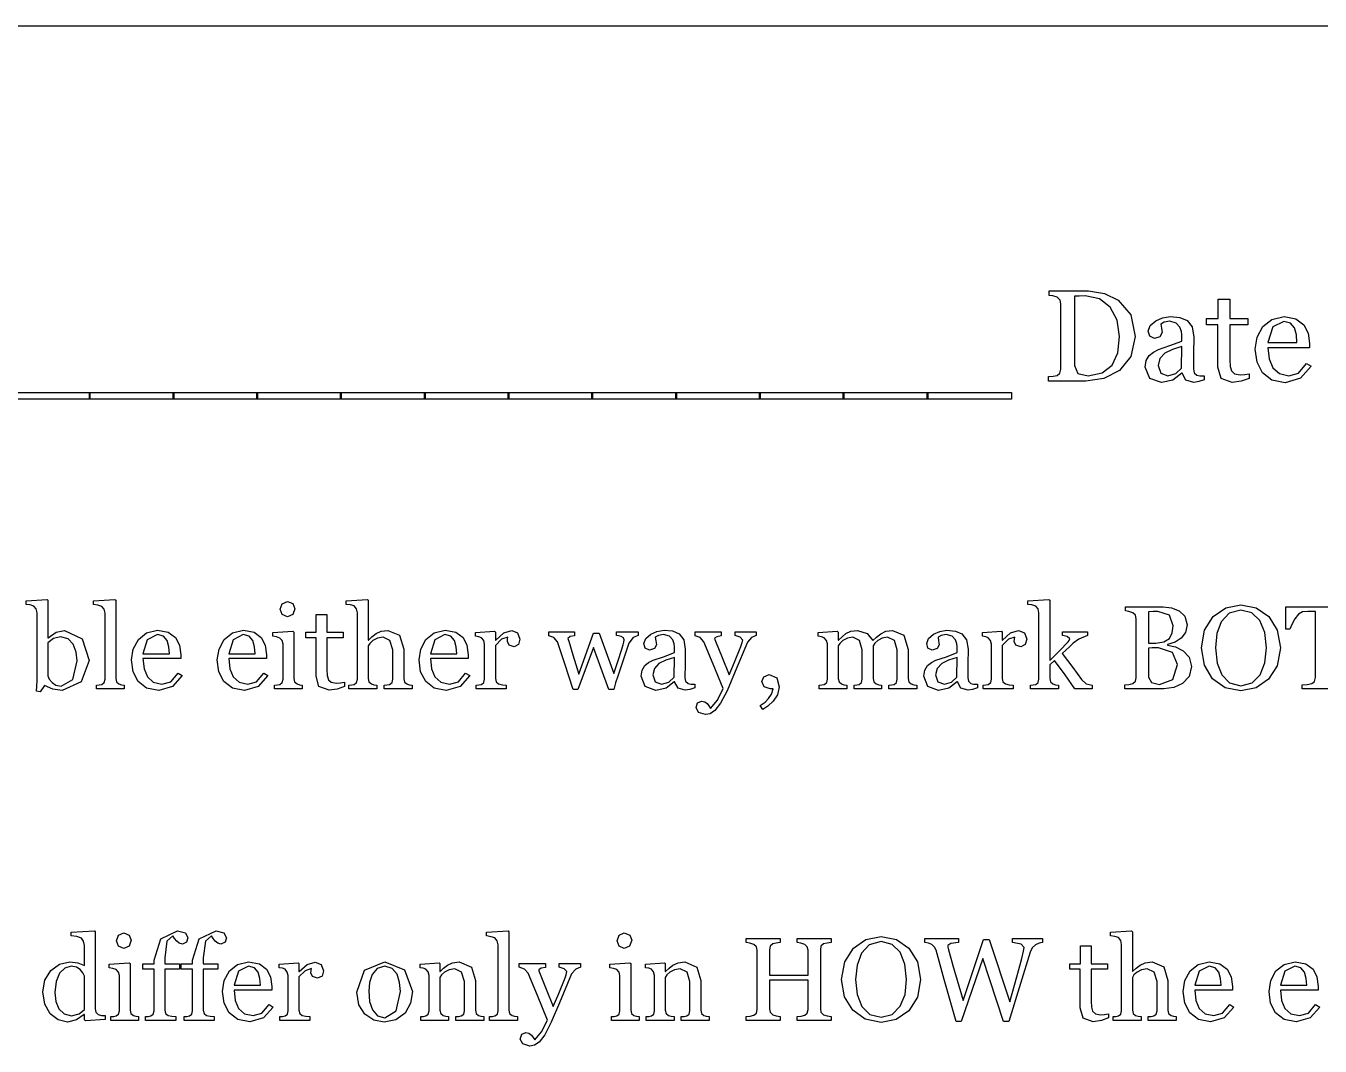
# Model space of a CAD drawing. Extents: x 0 to 118, y 2 to 170.
# Drawn here: x 43.5 to 57.16, y 26.73 to 37.5 of the extents above; entities that cross this region are included whole.
import ezdxf

# ---------------------------------------------------------------- set-up
doc = ezdxf.new("R2010")
doc.units = 0

msp = doc.modelspace()

# ---------------------------------------------------------------- linework, layer by layer
at = {"layer": 'Layer 1', "color": 7}
for points in [[(7, 37.5), (110, 37.5)], [(55.212677, 34.220645), (55.167022, 34.00983), (55.048187, 33.863468), (54.882355, 33.7782), (54.692352, 33.75), (54.297577, 33.75), (54.297577, 33.797667), (54.34793, 33.801018), (54.389557, 33.809742), (54.418427, 33.835255), (54.427827, 33.876882), (54.427827, 34.564382), (54.419777, 34.605337), (54.389565, 34.634208), (54.344582, 34.648982), (54.302955, 34.655032), (54.302955, 34.7027), (54.719215, 34.7027), (54.888405, 34.675845), (55.033425, 34.604677), (55.165015, 34.448245), (55.212685, 34.220645), (55.212677, 34.220645)], [(55.048187, 34.221395), (55.022675, 34.394615), (54.94815, 34.530235), (54.834015, 34.616843), (54.684295, 34.648398), (54.621857, 34.647148), (54.570832, 34.645898), (54.570832, 33.913415), (54.606415, 33.82882), (54.71585, 33.80532), (54.864897, 33.835532), (54.968292, 33.919457), (55.028717, 34.049705), (55.048192, 34.22158), (55.048187, 34.221395)], [(56.41446, 33.778953), (56.331877, 33.74874), (56.236542, 33.73599), (56.11905, 33.777618), (56.08548, 33.896453), (56.08548, 34.344938), (55.965972, 34.344938), (55.965972, 34.409393), (56.088165, 34.409393), (56.088165, 34.615508), (56.210357, 34.615508), (56.210357, 34.409393), (56.40036, 34.409393), (56.40036, 34.344938), (56.2117, 34.344938), (56.2117, 33.975005), (56.214375, 33.90518), (56.22915, 33.85684), (56.261375, 33.8273), (56.319115, 33.817225), (56.368125, 33.819925), (56.414452, 33.827975), (56.41446, 33.778953)], [(55.93979, 33.762168), (55.884062, 33.744043), (55.830352, 33.736668), (55.74643, 33.760843), (55.706817, 33.83268), (55.702792, 33.83268), (55.608797, 33.758828), (55.48862, 33.733315), (55.365755, 33.77897), (55.318087, 33.898478), (55.328837, 33.966958), (55.361062, 34.02134), (55.405375, 34.056923), (55.457072, 34.082438), (55.579265, 34.124735), (55.704142, 34.173073), (55.704142, 34.23954), (55.700117, 34.27311), (55.684667, 34.320108), (55.646397, 34.363075), (55.577245, 34.381875), (55.519505, 34.371125), (55.48258, 34.34965), (55.48863, 34.31004), (55.495355, 34.2617), (55.47388, 34.21873), (55.415467, 34.199255), (55.365785, 34.222755), (55.350335, 34.276465), (55.37181, 34.335548), (55.428877, 34.3859), (55.50206, 34.417455), (55.585982, 34.43088), (55.684005, 34.42283), (55.760542, 34.389933), (55.81224, 34.322123), (55.830365, 34.212685), (55.828365, 34.042153), (55.826365, 33.88035), (55.83509, 33.838723), (55.863287, 33.81254), (55.894842, 33.805815), (55.939827, 33.805065), (55.93979, 33.762168)], [(57.06839, 33.905845), (56.95694, 33.779623), (56.796477, 33.732628), (56.656157, 33.760825), (56.557465, 33.837363), (56.499055, 33.950155), (56.480255, 34.086448), (56.500405, 34.212668), (56.56083, 34.32479), (56.655495, 34.401328), (56.783057, 34.430868), (56.907265, 34.408042), (56.991187, 34.345602), (57.036842, 34.25698), (57.052292, 34.1462), (57.052292, 34.10189), (56.613875, 34.10189), (56.62595, 33.983725), (56.665562, 33.890402), (56.734045, 33.828635), (56.834752, 33.806485), (56.937475, 33.83401), (57.021397, 33.93472), (57.06839, 33.905845)], [(56.920012, 34.158285), (56.913312, 34.238853), (56.893162, 34.31069), (56.850865, 34.361045), (56.781712, 34.38052), (56.66422, 34.321438), (56.613865, 34.15829), (56.920012, 34.158285)], [(55.705475, 34.11666), (55.605437, 34.083763), (55.525542, 34.043478), (55.472502, 33.989095), (55.453027, 33.915243), (55.481897, 33.833335), (55.556422, 33.80715), (55.640345, 33.829975), (55.701442, 33.885028), (55.705475, 34.11666)], [(44.17978, 33.560673), (43.28885, 33.560673), (43.28885, 33.628483), (44.17978, 33.628483), (44.17978, 33.560673)], [(45.063995, 33.560673), (44.173065, 33.560673), (44.173065, 33.628483), (45.063995, 33.628483), (45.063995, 33.560673)], [(45.948212, 33.560673), (45.057282, 33.560673), (45.057282, 33.628483), (45.948212, 33.628483), (45.948212, 33.560673)], [(46.832427, 33.560673), (45.941497, 33.560673), (45.941497, 33.628483), (46.832427, 33.628483), (46.832427, 33.560673)], [(47.716645, 33.560673), (46.825715, 33.560673), (46.825715, 33.628483), (47.716645, 33.628483), (47.716645, 33.560673)], [(48.60086, 33.560673), (47.70993, 33.560673), (47.70993, 33.628483), (48.60086, 33.628483), (48.60086, 33.560673)], [(49.485077, 33.560673), (48.594147, 33.560673), (48.594147, 33.628483), (49.485077, 33.628483), (49.485077, 33.560673)], [(50.369292, 33.560673), (49.478362, 33.560673), (49.478362, 33.628483), (50.369292, 33.628483), (50.369292, 33.560673)], [(51.25351, 33.560673), (50.36258, 33.560673), (50.36258, 33.628483), (51.25351, 33.628483), (51.25351, 33.560673)], [(52.137725, 33.560673), (51.246795, 33.560673), (51.246795, 33.628483), (52.137725, 33.628483), (52.137725, 33.560673)], [(53.021942, 33.560673), (52.131012, 33.560673), (52.131012, 33.628483), (53.021942, 33.628483), (53.021942, 33.560673)], [(53.906157, 33.560673), (53.015227, 33.560673), (53.015227, 33.628483), (53.906157, 33.628483), (53.906157, 33.560673)], [(44.170838, 30.801512), (44.085388, 30.573852), (43.887025, 30.48169), (43.789368, 30.49694), (43.699645, 30.537835), (43.65448, 30.467645), (43.616638, 30.476195), (43.620913, 30.584838), (43.622163, 30.707518), (43.622163, 31.30322), (43.612388, 31.344725), (43.588588, 31.374633), (43.549525, 31.386233), (43.50619, 31.391733), (43.50619, 31.430795), (43.727138, 31.444845), (43.735688, 31.435695), (43.735688, 31.038965), (43.739963, 31.037715), (43.82236, 31.09814), (43.91086, 31.11829), (44.096408, 31.0304), (44.17087, 30.801518), (44.170838, 30.801512)], [(44.54193, 30.5), (44.248353, 30.5), (44.248353, 30.540282), (44.27826, 30.542782), (44.304505, 30.547657), (44.33014, 30.566582), (44.33869, 30.602595), (44.33869, 31.299615), (44.328915, 31.34051), (44.30449, 31.371027), (44.264205, 31.384453), (44.21721, 31.391778), (44.21721, 31.43084), (44.44365, 31.44489), (44.4522, 31.43574), (44.4522, 30.609933), (44.460125, 30.574533), (44.48576, 30.553783), (44.512005, 30.544633), (44.54191, 30.540357), (44.54193, 30.5)], [(46.343078, 31.346557), (46.319878, 31.285522), (46.263725, 31.259887), (46.209405, 31.284312), (46.18683, 31.341075), (46.209405, 31.399667), (46.263725, 31.424692), (46.320487, 31.400892), (46.343063, 31.34657), (46.343078, 31.346557)], [(47.57904, 30.5), (47.28363, 30.5), (47.28363, 30.540282), (47.314758, 30.542782), (47.342835, 30.547657), (47.36786, 30.566582), (47.37641, 30.602595), (47.37641, 30.912042), (47.34589, 31.01092), (47.27265, 31.04571), (47.213445, 31.035335), (47.165228, 31.01091), (47.13349, 30.980392), (47.11639, 30.954757), (47.11639, 30.608687), (47.124315, 30.574507), (47.14995, 30.553757), (47.177418, 30.544607), (47.209155, 30.540332), (47.209155, 30.5), (46.913745, 30.5), (46.913745, 30.540282), (46.943043, 30.542782), (46.968678, 30.547657), (46.99431, 30.566582), (47.00286, 30.602595), (47.00286, 31.303277), (46.993085, 31.344782), (46.968685, 31.37591), (46.929623, 31.386885), (46.885065, 31.39176), (46.885065, 31.430822), (47.107845, 31.444872), (47.116395, 31.435722), (47.116395, 31.0158), (47.118895, 31.0158), (47.155518, 31.0512), (47.198853, 31.08416), (47.253173, 31.108585), (47.323973, 31.11836), (47.447875, 31.067092), (47.49121, 30.920607), (47.49121, 30.607497), (47.498535, 30.572707), (47.52417, 30.552557), (47.549193, 30.544007), (47.5791, 30.540332), (47.57904, 30.5)], [(54.756775, 30.5), (54.57489, 30.5), (54.472962, 30.647705), (54.360047, 30.800903), (54.309997, 30.753907), (54.309997, 30.611085), (54.317922, 30.574463), (54.343557, 30.553713), (54.371632, 30.544563), (54.40276, 30.540288), (54.40276, 30.5), (54.10735, 30.5), (54.10735, 30.540282), (54.136647, 30.542782), (54.162282, 30.547657), (54.187917, 30.566582), (54.196467, 30.602595), (54.196467, 31.302057), (54.186692, 31.34417), (54.162267, 31.37469), (54.121985, 31.387515), (54.07865, 31.39179), (54.07865, 31.430852), (54.301427, 31.444902), (54.309977, 31.435752), (54.309977, 30.799155), (54.412517, 30.901082), (54.5059, 30.99874), (54.516275, 31.01279), (54.522375, 31.02744), (54.49552, 31.051865), (54.44486, 31.06284), (54.44486, 31.101902), (54.709753, 31.101902), (54.709753, 31.06406), (54.61881, 31.025607), (54.558995, 30.984715), (54.517493, 30.945042), (54.44242, 30.87302), (54.554723, 30.725315), (54.646278, 30.600802), (54.694495, 30.553805), (54.75675, 30.54038), (54.756775, 30.5)], [(46.86554, 30.526245), (46.790468, 30.49878), (46.703798, 30.48718), (46.596985, 30.525023), (46.566468, 30.633055), (46.566468, 31.04077), (46.457825, 31.04077), (46.457825, 31.099363), (46.568908, 31.099363), (46.568908, 31.28674), (46.679993, 31.28674), (46.679993, 31.099363), (46.852723, 31.099363), (46.852723, 31.04077), (46.681213, 31.04077), (46.681213, 30.704465), (46.683713, 30.640987), (46.697138, 30.597042), (46.726435, 30.570187), (46.778925, 30.561037), (46.82348, 30.563537), (46.865595, 30.570862), (46.86554, 30.526245)], [(55.71991, 30.903443), (55.782775, 30.836303), (55.8078, 30.735595), (55.781555, 30.630615), (55.713195, 30.557373), (55.620422, 30.514648), (55.51422, 30.5), (55.104065, 30.5), (55.104065, 30.543335), (55.14679, 30.54821), (55.187072, 30.557985), (55.213927, 30.58056), (55.221852, 30.61779), (55.221852, 31.24035), (55.214527, 31.27697), (55.187062, 31.302605), (55.14617, 31.316655), (55.108328, 31.322755), (55.108328, 31.36609), (55.508108, 31.36609), (55.596608, 31.35694), (55.677785, 31.324592), (55.73699, 31.26661), (55.76019, 31.177497), (55.743715, 31.09571), (55.69733, 31.034675), (55.632633, 30.993172), (55.554508, 30.967537), (55.554508, 30.962037), (55.637515, 30.943112), (55.719913, 30.90344), (55.71991, 30.903443)], [(55.572815, 31.034058), (55.603942, 31.09143), (55.613092, 31.165283), (55.57403, 31.276978), (55.45074, 31.31787), (55.4013, 31.31662), (55.351862, 31.31537), (55.351862, 30.982728), (55.429377, 30.982728), (55.514827, 30.995553), (55.57281, 31.034005), (55.572815, 31.034058)], [(56.62262, 31.26355), (56.712342, 31.118898), (56.74469, 30.93213), (56.71173, 30.74475), (56.620177, 30.601318), (56.488342, 30.510988), (56.32843, 30.479248), (56.161195, 30.512818), (56.029967, 30.607423), (55.943297, 30.750855), (55.91217, 30.93213), (55.94513, 31.120117), (56.036073, 31.26355), (56.169128, 31.355102), (56.32843, 31.38684), (56.490783, 31.354492), (56.62262, 31.26355), (56.62262, 31.26355)], [(56.531678, 30.649535), (56.581115, 30.775268), (56.59699, 30.93213), (56.57929, 31.095702), (56.52863, 31.222657), (56.444403, 31.303223), (56.328435, 31.33252), (56.203923, 31.29895), (56.120305, 31.209228), (56.07453, 31.083495), (56.05988, 30.93213), (56.075755, 30.773438), (56.125803, 30.647705), (56.208813, 30.563478), (56.32844, 30.53357), (56.446238, 30.564088), (56.531688, 30.649535), (56.531678, 30.649535)], [(57.384332, 30.5), (56.975397, 30.5), (56.975397, 30.543335), (57.027277, 30.54821), (57.076105, 30.55736), (57.105402, 30.579935), (57.115177, 30.62022), (57.115177, 31.318463), (57.079777, 31.318463), (57.03278, 31.317213), (56.97907, 31.313538), (56.936955, 31.289138), (56.897282, 31.24031), (56.864935, 31.181715), (56.84541, 31.131055), (56.802685, 31.131055), (56.802685, 31.366043), (57.55708, 31.366043)], [(44.043275, 30.797237), (44.0335, 30.889402), (44.002983, 30.97119), (43.948663, 31.028562), (43.868095, 31.050537), (43.793023, 31.033437), (43.73565, 30.988272), (43.73565, 30.63793), (43.7497, 30.60375), (43.778998, 30.566517), (43.8205, 30.538442), (43.877263, 30.528067), (43.997503, 30.60009), (44.04328, 30.797232), (44.043275, 30.797237)], [(45.152282, 30.641603), (45.050965, 30.526855), (44.90509, 30.48413), (44.777527, 30.509765), (44.687805, 30.579345), (44.634705, 30.681885), (44.617605, 30.805785), (44.635905, 30.920533), (44.690838, 31.02246), (44.776898, 31.09204), (44.892863, 31.118898), (45.005778, 31.098148), (45.082073, 31.041385), (45.123575, 30.960818), (45.137625, 30.86011), (45.137625, 30.819828), (44.739065, 30.819828), (44.75004, 30.712405), (44.786053, 30.627565), (44.848308, 30.571413), (44.93986, 30.551263), (45.033245, 30.576288), (45.109538, 30.66784), (45.152282, 30.641603)], [(45.017395, 30.871095), (45.011295, 30.944335), (44.99297, 31.009642), (44.95452, 31.05542), (44.891652, 31.07312), (44.78484, 31.01941), (44.739065, 30.871095), (45.017395, 30.871095)], [(46.058045, 30.641603), (45.956725, 30.526855), (45.810852, 30.48413), (45.683287, 30.509765), (45.593567, 30.579345), (45.540467, 30.681885), (45.523367, 30.805785), (45.541668, 30.920533), (45.596598, 31.02246), (45.682658, 31.09204), (45.798625, 31.118898), (45.91154, 31.098148), (45.987835, 31.041385), (46.029338, 30.960818), (46.043363, 30.86011), (46.043363, 30.819828), (45.644805, 30.819828), (45.65578, 30.712405), (45.69179, 30.627565), (45.754047, 30.571413), (45.8456, 30.551263), (45.938982, 30.576288), (46.015277, 30.66784), (46.058045, 30.641603)], [(45.923158, 30.871095), (45.917057, 30.944335), (45.898757, 31.009642), (45.860305, 31.05542), (45.79744, 31.07312), (45.690627, 31.01941), (45.644852, 30.871095), (45.923158, 30.871095)], [(46.419983, 30.5), (46.128845, 30.5), (46.128845, 30.540282), (46.157533, 30.542782), (46.183778, 30.547657), (46.208803, 30.566582), (46.217353, 30.602595), (46.217353, 30.974297), (46.208203, 31.009697), (46.183778, 31.037165), (46.150208, 31.049365), (46.109925, 31.056065), (46.109925, 31.095737), (46.322328, 31.109162), (46.330878, 31.100612), (46.330878, 30.60989), (46.338803, 30.57449), (46.36505, 30.55374), (46.391295, 30.54459), (46.41998, 30.540315), (46.419983, 30.5)], [(48.18756, 30.641603), (48.086243, 30.526855), (47.940368, 30.48413), (47.812805, 30.509765), (47.723083, 30.579345), (47.669983, 30.681885), (47.652883, 30.805785), (47.671183, 30.920533), (47.726115, 31.02246), (47.812175, 31.09204), (47.928143, 31.118898), (48.041058, 31.098148), (48.11735, 31.041385), (48.158855, 30.960818), (48.172905, 30.86011), (48.172905, 30.819828), (47.774345, 30.819828), (47.78532, 30.712405), (47.82133, 30.627565), (47.883585, 30.571413), (47.975138, 30.551263), (48.068523, 30.576288), (48.144818, 30.66784), (48.18756, 30.641603)], [(48.052673, 30.871095), (48.046573, 30.944335), (48.028273, 31.009642), (47.98982, 31.05542), (47.926953, 31.07312), (47.820143, 31.01941), (47.774365, 30.871095), (48.052673, 30.871095)], [(48.717958, 31.024293), (48.702708, 30.96875), (48.65571, 30.94495), (48.60322, 30.96265), (48.58552, 31.001712), (48.58727, 31.026138), (48.591545, 31.048113), (48.524405, 31.024912), (48.459098, 30.958995), (48.459098, 30.608652), (48.467023, 30.573862), (48.493268, 30.553712), (48.53233, 30.544562), (48.574445, 30.540287), (48.574445, 30.5), (48.25706, 30.5), (48.25706, 30.540282), (48.285748, 30.542782), (48.311993, 30.547657), (48.337018, 30.566582), (48.345568, 30.602595), (48.345568, 30.974297), (48.336418, 31.01153), (48.311993, 31.040827), (48.284528, 31.051202), (48.250348, 31.056077), (48.250348, 31.09575), (48.450543, 31.109175), (48.459093, 31.100625), (48.459093, 31.015787), (48.462143, 31.015787), (48.54637, 31.09086), (48.63121, 31.116495), (48.693465, 31.09147), (48.71789, 31.024332), (48.717958, 31.024293)], [(49.967345, 31.062745), (49.911805, 31.04137), (49.86908, 30.984608), (49.811095, 30.814318), (49.750673, 30.634265), (49.728098, 30.565905), (49.707948, 30.495715), (49.655458, 30.495715), (49.493713, 30.93883), (49.33075, 30.495715), (49.2807, 30.495715), (49.19098, 30.76427), (49.114075, 30.996813), (49.076842, 31.04198), (49.023742, 31.061505), (49.023742, 31.10179), (49.292297, 31.10179), (49.292297, 31.059065), (49.248352, 31.05234), (49.225152, 31.03219), (49.226902, 31.021815), (49.232402, 31.004715), (49.276347, 30.861283), (49.340435, 30.656205), (49.494242, 31.089555), (49.552837, 31.089555), (49.709697, 30.662308), (49.761577, 30.82039), (49.807355, 30.964433), (49.81528, 30.99312), (49.819555, 31.019365), (49.80978, 31.03889), (49.78598, 31.05294), (49.759125, 31.060265), (49.738375, 31.062765), (49.738375, 31.101828), (49.967255, 31.101828), (49.967345, 31.062745)], [(50.56244, 30.510987), (50.51178, 30.494512), (50.462953, 30.487787), (50.386658, 30.509762), (50.350648, 30.57507), (50.346973, 30.57507), (50.261523, 30.507932), (50.15227, 30.484732), (50.040575, 30.526237), (49.99724, 30.63488), (50.007015, 30.697135), (50.03631, 30.746575), (50.076595, 30.778922), (50.12359, 30.802122), (50.234675, 30.840572), (50.3482, 30.88452), (50.3482, 30.944945), (50.34455, 30.975462), (50.3305, 31.018185), (50.29571, 31.057247), (50.232845, 31.074347), (50.180355, 31.064572), (50.146785, 31.045048), (50.152285, 31.009035), (50.158385, 30.96509), (50.13886, 30.926028), (50.08576, 30.908328), (50.040593, 30.929703), (50.026543, 30.97853), (50.046068, 31.032242), (50.097948, 31.078017), (50.164475, 31.106705), (50.240768, 31.118905), (50.32988, 31.11158), (50.39946, 31.081672), (50.446458, 31.020027), (50.462933, 30.92054), (50.461183, 30.76551), (50.459433, 30.618415), (50.467358, 30.580575), (50.492993, 30.556775), (50.521678, 30.550675), (50.562573, 30.550175), (50.56244, 30.510987)], [(50.576478, 30.303467), (50.592953, 30.353515), (50.635065, 30.37244), (50.668635, 30.365115), (50.69366, 30.34619), (50.713185, 30.321165), (50.72966, 30.29492), (50.802293, 30.38098), (50.863938, 30.50305), (50.758958, 30.761838), (50.66069, 30.998045), (50.621628, 31.04138), (50.566698, 31.06153), (50.566698, 31.101815), (50.841355, 31.101815), (50.841355, 31.05909), (50.79741, 31.051165), (50.771775, 31.03529), (50.774275, 31.02309), (50.781, 31.00539), (50.8518, 30.83083), (50.925653, 30.648945), (50.982415, 30.783833), (51.048945, 30.94924), (51.061145, 30.980978), (51.06907, 31.016378), (51.040995, 31.045675), (50.988505, 31.062775), (50.988505, 31.101838), (51.211893, 31.101838), (51.211893, 31.063995), (51.163675, 31.04262), (51.11912, 30.99196), (50.989725, 30.684955), (50.904275, 30.481098), (50.835305, 30.34804), (50.776712, 30.272358), (50.725442, 30.238178), (50.678445, 30.229028), (50.603372, 30.251603), (50.576517, 30.303483), (50.576478, 30.303467)], [(52.9068, 30.5), (52.61322, 30.5), (52.61322, 30.540282), (52.641298, 30.542782), (52.66693, 30.547657), (52.691955, 30.566582), (52.700505, 30.602595), (52.700505, 30.913262), (52.671208, 31.01092), (52.599187, 31.04571), (52.543035, 31.03656), (52.494817, 31.010925), (52.46491, 30.981627), (52.44721, 30.955992), (52.44721, 30.608702), (52.454535, 30.573302), (52.479557, 30.552552), (52.504582, 30.544002), (52.53449, 30.540327), (52.53449, 30.5), (52.247015, 30.5), (52.247015, 30.540282), (52.27387, 30.542782), (52.298295, 30.547657), (52.323317, 30.566582), (52.331867, 30.602595), (52.331867, 30.913262), (52.302572, 31.01092), (52.23055, 31.04571), (52.174397, 31.035935), (52.12618, 31.010302), (52.096272, 30.979785), (52.077972, 30.95476), (52.077972, 30.60991), (52.086522, 30.57512), (52.112157, 30.553745), (52.138402, 30.544595), (52.16831, 30.54032), (52.16831, 30.5), (51.87595, 30.5), (51.87595, 30.540282), (51.904637, 30.542782), (51.930882, 30.547657), (51.955907, 30.566582), (51.964457, 30.602595), (51.964457, 30.97674), (51.955307, 31.01153), (51.930882, 31.038385), (51.902195, 31.049985), (51.866795, 31.056085), (51.866795, 31.095757), (52.068212, 31.109182), (52.076762, 31.100632), (52.076762, 31.014575), (52.081037, 31.014575), (52.11827, 31.050585), (52.159162, 31.084155), (52.212265, 31.10858), (52.281845, 31.118355), (52.382552, 31.086617), (52.442977, 31.010935), (52.48143, 31.048165), (52.525985, 31.082955), (52.580305, 31.10859), (52.650497, 31.118365), (52.771347, 31.068317), (52.815902, 30.914507), (52.815902, 30.608722), (52.823227, 30.573322), (52.848252, 30.552572), (52.87572, 30.544022), (52.906847, 30.540347), (52.9068, 30.5)], [(53.547057, 30.510975), (53.4964, 30.4945), (53.44757, 30.487775), (53.371277, 30.50975), (53.335265, 30.575057), (53.331615, 30.575057), (53.246165, 30.50792), (53.136912, 30.48472), (53.025217, 30.526225), (52.981882, 30.634867), (52.991657, 30.697122), (53.020955, 30.746562), (53.061237, 30.77891), (53.108235, 30.80211), (53.21932, 30.84056), (53.332845, 30.884507), (53.332845, 30.944932), (53.329195, 30.97545), (53.315145, 31.018172), (53.280355, 31.057235), (53.217487, 31.074335), (53.164997, 31.06456), (53.131428, 31.045035), (53.136927, 31.009023), (53.143028, 30.965078), (53.123503, 30.926015), (53.0704, 30.908315), (53.025235, 30.92969), (53.011185, 30.978518), (53.03071, 31.03223), (53.08259, 31.078005), (53.14912, 31.106692), (53.225413, 31.118892), (53.314525, 31.111567), (53.384105, 31.08166), (53.431103, 31.020015), (53.447578, 30.920527), (53.445828, 30.765497), (53.444078, 30.618402), (53.452003, 30.580562), (53.477638, 30.556762), (53.506325, 30.550662), (53.547218, 30.550162), (53.547057, 30.510975)], [(54.067687, 31.02428), (54.052437, 30.968737), (54.00544, 30.944937), (53.95295, 30.962637), (53.93525, 31.0017), (53.937, 31.026125), (53.941275, 31.0481), (53.874137, 31.0249), (53.80883, 30.958982), (53.80883, 30.60864), (53.816755, 30.57385), (53.843, 30.5537), (53.882062, 30.54455), (53.924177, 30.540275), (53.924177, 30.5), (53.606795, 30.5), (53.606795, 30.540282), (53.635482, 30.542782), (53.661727, 30.547657), (53.68675, 30.566582), (53.6953, 30.602595), (53.6953, 30.974297), (53.68615, 31.01153), (53.66175, 31.040827), (53.634282, 31.051202), (53.600102, 31.056077), (53.600102, 31.09575), (53.8003, 31.109175), (53.80885, 31.100625), (53.80885, 31.015787), (53.8119, 31.015787), (53.89613, 31.09086), (53.980967, 31.116495), (54.043225, 31.09147), (54.067625, 31.024332), (54.067687, 31.02428)], [(55.657042, 30.757568), (55.605162, 30.88391), (55.45807, 30.93335), (55.39215, 30.9321), (55.351867, 30.93085), (55.351867, 30.625675), (55.382995, 30.567693), (55.469665, 30.548168), (55.608825, 30.601268), (55.657042, 30.757518), (55.657042, 30.757568)], [(50.349428, 30.833252), (50.258485, 30.803345), (50.185853, 30.766722), (50.137635, 30.717285), (50.119935, 30.650147), (50.14618, 30.575682), (50.213928, 30.551882), (50.290223, 30.572632), (50.345765, 30.62268), (50.349428, 30.833252)], [(53.334045, 30.83324), (53.243102, 30.803332), (53.17047, 30.76671), (53.122253, 30.717272), (53.104553, 30.650135), (53.130798, 30.57567), (53.198548, 30.55187), (53.274843, 30.57262), (53.330383, 30.622667), (53.334045, 30.83324)], [(51.455383, 30.521362), (51.435233, 30.438355), (51.390065, 30.371215), (51.334523, 30.319335), (51.280813, 30.283935), (51.252738, 30.32483), (51.305228, 30.36145), (51.343068, 30.398072), (51.374198, 30.444457), (51.390673, 30.50122), (51.359545, 30.50122), (51.295458, 30.522595), (51.272883, 30.579967), (51.293633, 30.629407), (51.350395, 30.653832), (51.42913, 30.618432), (51.455375, 30.521387), (51.455383, 30.521362)], [(44.34143, 27.010987), (44.13147, 26.997562), (44.12232, 27.006113), (44.12232, 27.062265), (44.117445, 27.063515), (44.03871, 27.00553), (43.942883, 26.982955), (43.843398, 27.00553), (43.760388, 27.070227), (43.703015, 27.171547), (43.682265, 27.302162), (43.70484, 27.426062), (43.767095, 27.528602), (43.858038, 27.59391), (43.96851, 27.61831), (44.050908, 27.607335), (44.121097, 27.58048), (44.121097, 27.78983), (44.112547, 27.836217), (44.088747, 27.868565), (44.04236, 27.88504), (43.980105, 27.892965), (43.980105, 27.930805), (44.226077, 27.944855), (44.235227, 27.935705), (44.235227, 27.123937), (44.243152, 27.087315), (44.267577, 27.06229), (44.301147, 27.05314), (44.34143, 27.05064), (44.34143, 27.010987)], [(44.615477, 27.846557), (44.592277, 27.785522), (44.536125, 27.759887), (44.481805, 27.784312), (44.45923, 27.841075), (44.481805, 27.899667), (44.536125, 27.924692), (44.592887, 27.900892), (44.615462, 27.84657), (44.615477, 27.846557)], [(45.214232, 27.872192), (45.199582, 27.825805), (45.155027, 27.80688), (45.121457, 27.814805), (45.095212, 27.83618), (45.072637, 27.866697), (45.054937, 27.894162), (44.99146, 27.83679), (44.969485, 27.661007), (44.969485, 27.599362), (45.124515, 27.599362), (45.124515, 27.54077), (44.969485, 27.54077), (44.969485, 27.10864), (44.97741, 27.07385), (45.003655, 27.0537), (45.042717, 27.04455), (45.084832, 27.040275), (45.084832, 27), (44.767447, 27), (44.767447, 27.040282), (44.796135, 27.042782), (44.82238, 27.047657), (44.847405, 27.066582), (44.855955, 27.102595), (44.855955, 27.540827), (44.736935, 27.540827), (44.736935, 27.59942), (44.855955, 27.59942), (44.855955, 27.637872), (44.926755, 27.86004), (45.104977, 27.94549), (45.186765, 27.924115), (45.21423, 27.872235), (45.214232, 27.872192)], [(45.620727, 27.872192), (45.606077, 27.825805), (45.56152, 27.80688), (45.527952, 27.814805), (45.501707, 27.83618), (45.479132, 27.866697), (45.461432, 27.894162), (45.397957, 27.83679), (45.375982, 27.661007), (45.375982, 27.599362), (45.53101, 27.599362), (45.53101, 27.54077), (45.375982, 27.54077), (45.375982, 27.10864), (45.383907, 27.07385), (45.410152, 27.0537), (45.449215, 27.04455), (45.49133, 27.040275), (45.49133, 27), (45.173947, 27), (45.173947, 27.040282), (45.202635, 27.042782), (45.22888, 27.047657), (45.253902, 27.066582), (45.262452, 27.102595), (45.262452, 27.540827), (45.143435, 27.540827), (45.143435, 27.59942), (45.262452, 27.59942), (45.262452, 27.637872), (45.333255, 27.86004), (45.511477, 27.94549), (45.593265, 27.924115), (45.62073, 27.872235), (45.620727, 27.872192)], [(48.691405, 27), (48.397827, 27), (48.397827, 27.040282), (48.427735, 27.042782), (48.45398, 27.047657), (48.479615, 27.066582), (48.488165, 27.102595), (48.488165, 27.799615), (48.47839, 27.84051), (48.45399, 27.871027), (48.413708, 27.884453), (48.36671, 27.891778), (48.36671, 27.93084), (48.59315, 27.94489), (48.6017, 27.93574), (48.6017, 27.109933), (48.609625, 27.074533), (48.63526, 27.053783), (48.661505, 27.044633), (48.69141, 27.040357), (48.691405, 27)], [(49.899293, 27.846557), (49.876092, 27.785522), (49.819942, 27.759887), (49.76562, 27.784312), (49.743045, 27.841075), (49.76562, 27.899667), (49.819942, 27.924692), (49.876705, 27.900892), (49.89928, 27.84657), (49.899293, 27.846557)], [(52.824098, 27.76355), (52.913818, 27.618898), (52.946168, 27.43213), (52.913207, 27.24475), (52.821655, 27.101318), (52.68982, 27.010988), (52.529908, 26.979248), (52.36267, 27.012818), (52.231445, 27.107423), (52.144775, 27.250855), (52.113648, 27.43213), (52.146608, 27.620117), (52.23755, 27.76355), (52.370605, 27.855102), (52.529908, 27.88684), (52.69226, 27.854492), (52.824098, 27.76355), (52.824098, 27.76355)], [(55.645142, 27), (55.349733, 27), (55.349733, 27.040282), (55.38086, 27.042782), (55.408935, 27.047657), (55.43396, 27.066582), (55.44251, 27.102595), (55.44251, 27.412042), (55.411992, 27.51092), (55.33875, 27.54571), (55.279545, 27.535335), (55.231327, 27.51091), (55.19959, 27.480392), (55.18249, 27.454757), (55.18249, 27.108687), (55.190415, 27.074507), (55.21605, 27.053757), (55.243515, 27.044607), (55.275253, 27.040332), (55.275253, 27), (54.979843, 27), (54.979843, 27.040282), (55.00914, 27.042782), (55.034775, 27.047657), (55.06041, 27.066582), (55.06896, 27.102595), (55.06896, 27.803277), (55.059185, 27.844782), (55.03476, 27.87591), (54.995698, 27.886885), (54.951143, 27.89176), (54.951143, 27.930822), (55.17392, 27.944872), (55.18247, 27.935722), (55.18247, 27.5158), (55.18497, 27.5158), (55.22159, 27.5512), (55.264925, 27.58416), (55.319247, 27.608585), (55.390047, 27.61836), (55.513947, 27.567092), (55.557282, 27.420607), (55.557282, 27.107497), (55.564607, 27.072707), (55.590242, 27.052557), (55.615267, 27.044007), (55.645175, 27.040332), (55.645142, 27)], [(52.002563, 27), (51.643068, 27), (51.643068, 27.043335), (51.68518, 27.046985), (51.723633, 27.05431), (51.750487, 27.076285), (51.759037, 27.115348), (51.759037, 27.423575), (51.351932, 27.423575), (51.351932, 27.12206), (51.358657, 27.08605), (51.386733, 27.060415), (51.423355, 27.04944), (51.46547, 27.04334), (51.46547, 27), (51.105973, 27), (51.105973, 27.043335), (51.148088, 27.046985), (51.186538, 27.05431), (51.213395, 27.076285), (51.221945, 27.115348), (51.221945, 27.740348), (51.21402, 27.775748), (51.186552, 27.801383), (51.14627, 27.815433), (51.105987, 27.822758), (51.105987, 27.866093), (51.465485, 27.866093), (51.465485, 27.822758), (51.42337, 27.817258), (51.386747, 27.808108), (51.358672, 27.783682), (51.351947, 27.74645), (51.351947, 27.477895), (51.759052, 27.477895), (51.759052, 27.740348), (51.751127, 27.775748), (51.723662, 27.801383), (51.68338, 27.815433), (51.643097, 27.822758), (51.643097, 27.866093), (52.002592, 27.866093), (52.002592, 27.822758), (51.96048, 27.817258), (51.923857, 27.808108), (51.895782, 27.783682), (51.889057, 27.74645), (51.889057, 27.12206), (51.895782, 27.08605), (51.923857, 27.060415), (51.96048, 27.04944), (52.002592, 27.04334), (52.002563, 27)], [(52.733155, 27.149535), (52.782593, 27.275268), (52.798468, 27.43213), (52.780768, 27.595702), (52.730108, 27.722657), (52.64588, 27.803223), (52.529913, 27.83252), (52.4054, 27.79895), (52.321783, 27.709228), (52.276005, 27.583495), (52.261355, 27.43213), (52.27723, 27.273438), (52.327278, 27.147705), (52.410285, 27.063478), (52.529915, 27.03357), (52.647713, 27.064088), (52.733163, 27.149535), (52.733155, 27.149535)], [(54.232788, 27.822755), (54.197387, 27.81543), (54.160155, 27.798955), (54.125365, 27.767827), (54.10279, 27.71961), (54.002082, 27.39002), (53.878182, 26.989017), (53.82203, 26.989017), (53.603522, 27.655522), (53.375862, 26.989017), (53.32215, 26.989017), (53.19703, 27.432135), (53.11036, 27.740362), (53.093885, 27.77393), (53.065197, 27.800787), (53.029187, 27.816037), (52.992565, 27.822762), (52.992565, 27.866097), (53.34596, 27.866097), (53.34596, 27.822762), (53.266615, 27.813612), (53.234265, 27.791037), (53.236015, 27.774562), (53.239065, 27.758687), (53.288505, 27.581075), (53.394705, 27.211202), (53.61077, 27.853902), (53.670585, 27.853902), (53.88848, 27.197162), (53.964162, 27.461445), (54.016652, 27.655537), (54.034977, 27.733052), (54.038627, 27.769062), (54.00994, 27.803852), (53.918387, 27.822777), (53.918387, 27.866112), (54.232717, 27.866112), (54.232788, 27.822755)], [(54.93164, 27.026245), (54.856568, 26.99878), (54.769898, 26.98718), (54.663085, 27.025023), (54.632568, 27.133055), (54.632568, 27.54077), (54.523925, 27.54077), (54.523925, 27.599363), (54.63501, 27.599363), (54.63501, 27.78674), (54.746093, 27.78674), (54.746093, 27.599363), (54.918823, 27.599363), (54.918823, 27.54077), (54.747315, 27.54077), (54.747315, 27.204465), (54.749815, 27.140987), (54.76324, 27.097042), (54.792538, 27.070187), (54.845028, 27.061037), (54.889585, 27.063537), (54.931698, 27.070862), (54.93164, 27.026245)], [(44.692383, 27), (44.401245, 27), (44.401245, 27.040282), (44.429932, 27.042782), (44.456178, 27.047657), (44.4812, 27.066582), (44.48975, 27.102595), (44.48975, 27.474297), (44.4806, 27.509697), (44.4562, 27.537165), (44.42263, 27.549365), (44.382348, 27.556065), (44.382348, 27.595737), (44.59475, 27.609162), (44.6033, 27.600612), (44.6033, 27.10989), (44.611225, 27.07449), (44.63747, 27.05374), (44.663718, 27.04459), (44.692403, 27.040315), (44.692383, 27)], [(46.113892, 27.141602), (46.012572, 27.026855), (45.8667, 26.98413), (45.739135, 27.009765), (45.649415, 27.079345), (45.596312, 27.181885), (45.579212, 27.305785), (45.597537, 27.420532), (45.652467, 27.52246), (45.738527, 27.59204), (45.854495, 27.618897), (45.96741, 27.598147), (46.043702, 27.541385), (46.085207, 27.460817), (46.099257, 27.36011), (46.099257, 27.319828), (45.700697, 27.319828), (45.711672, 27.212405), (45.747682, 27.127565), (45.80994, 27.071412), (45.901492, 27.051262), (45.994875, 27.076287), (46.07117, 27.16784), (46.113892, 27.141602)], [(46.644287, 27.524292), (46.629037, 27.46875), (46.58204, 27.44495), (46.52955, 27.46265), (46.51185, 27.501712), (46.5136, 27.526137), (46.517875, 27.548112), (46.450735, 27.524912), (46.385427, 27.458995), (46.385427, 27.108652), (46.393352, 27.073862), (46.419597, 27.053712), (46.45866, 27.044562), (46.500775, 27.040287), (46.500775, 27), (46.183392, 27), (46.183392, 27.040282), (46.212077, 27.042782), (46.238322, 27.047657), (46.263347, 27.066582), (46.271897, 27.102595), (46.271897, 27.474297), (46.262747, 27.51153), (46.238322, 27.540827), (46.210857, 27.551202), (46.176677, 27.556077), (46.176677, 27.59575), (46.376872, 27.609175), (46.385422, 27.600625), (46.385422, 27.515787), (46.388472, 27.515787), (46.4727, 27.59086), (46.55754, 27.616495), (46.619795, 27.59147), (46.64422, 27.524332), (46.644287, 27.524292)], [(47.583617, 27.307007), (47.563467, 27.181885), (47.506092, 27.078125), (47.408437, 27.005492), (47.283925, 26.981692), (47.174672, 27.003067), (47.08251, 27.066542), (47.019032, 27.16603), (46.995832, 27.298478), (47.07762, 27.52919), (47.293072, 27.618913), (47.501202, 27.533463), (47.5836, 27.307023), (47.583617, 27.307007)], [(48.335572, 27), (48.040772, 27), (48.040772, 27.040282), (48.07129, 27.042782), (48.099365, 27.047657), (48.12439, 27.066582), (48.13294, 27.102595), (48.13294, 27.412042), (48.102422, 27.51092), (48.02918, 27.54571), (47.969975, 27.535335), (47.922368, 27.51091), (47.89002, 27.480392), (47.87292, 27.454757), (47.87292, 27.108687), (47.88147, 27.074507), (47.907105, 27.053757), (47.93457, 27.044607), (47.965697, 27.040332), (47.965697, 27), (47.670897, 27), (47.670897, 27.040282), (47.699585, 27.042782), (47.72583, 27.047657), (47.750855, 27.066582), (47.759405, 27.102595), (47.759405, 27.474297), (47.750255, 27.51214), (47.72583, 27.540827), (47.698365, 27.551202), (47.664185, 27.556077), (47.664185, 27.59575), (47.86438, 27.609175), (47.87293, 27.600625), (47.87293, 27.515787), (47.87598, 27.515787), (47.9126, 27.550577), (47.954105, 27.584147), (48.007815, 27.608572), (48.078005, 27.618347), (48.20618, 27.564027), (48.248292, 27.420595), (48.248292, 27.107485), (48.255617, 27.072695), (48.280642, 27.052545), (48.305667, 27.043995), (48.335575, 27.04032), (48.335572, 27)], [(48.721312, 26.803468), (48.737787, 26.853515), (48.779902, 26.87244), (48.813472, 26.865115), (48.838495, 26.84619), (48.85802, 26.821165), (48.874495, 26.79492), (48.947125, 26.88098), (49.008772, 27.00305), (48.90379, 27.261838), (48.805525, 27.498045), (48.766462, 27.54138), (48.71153, 27.56153), (48.71153, 27.601815), (48.986187, 27.601815), (48.986187, 27.55909), (48.942242, 27.551165), (48.916607, 27.53529), (48.919107, 27.52309), (48.925832, 27.50539), (48.996635, 27.33083), (49.070487, 27.148945), (49.12725, 27.283833), (49.193777, 27.44924), (49.205977, 27.480978), (49.213902, 27.516378), (49.185825, 27.545675), (49.133335, 27.562775), (49.133335, 27.601838), (49.356725, 27.601838), (49.356725, 27.563995), (49.308507, 27.54262), (49.26395, 27.49196), (49.134557, 27.184955), (49.049107, 26.981098), (48.980137, 26.84804), (48.921545, 26.772358), (48.870275, 26.738178), (48.823277, 26.729028), (48.748205, 26.751603), (48.721347, 26.803483), (48.721312, 26.803468)], [(49.976197, 27), (49.685057, 27), (49.685057, 27.040282), (49.713745, 27.042782), (49.73999, 27.047657), (49.765015, 27.066582), (49.773565, 27.102595), (49.773565, 27.474297), (49.764415, 27.509697), (49.73999, 27.537165), (49.70642, 27.549365), (49.666138, 27.556065), (49.666138, 27.595737), (49.87854, 27.609162), (49.88709, 27.600612), (49.88709, 27.10989), (49.895015, 27.07449), (49.92126, 27.05374), (49.947505, 27.04459), (49.976193, 27.040315), (49.976197, 27)], [(50.714723, 27), (50.419922, 27), (50.419922, 27.040282), (50.45044, 27.042782), (50.478515, 27.047657), (50.50354, 27.066582), (50.51209, 27.102595), (50.51209, 27.412042), (50.481572, 27.51092), (50.40833, 27.54571), (50.349125, 27.535335), (50.301518, 27.51091), (50.26917, 27.480392), (50.25207, 27.454757), (50.25207, 27.108687), (50.26062, 27.074507), (50.286255, 27.053757), (50.31372, 27.044607), (50.344848, 27.040332), (50.344848, 27), (50.05005, 27), (50.05005, 27.040282), (50.078735, 27.042782), (50.10498, 27.047657), (50.130005, 27.066582), (50.138555, 27.102595), (50.138555, 27.474297), (50.129405, 27.51214), (50.10498, 27.540827), (50.077515, 27.551202), (50.043335, 27.556077), (50.043335, 27.59575), (50.24353, 27.609175), (50.25208, 27.600625), (50.25208, 27.515787), (50.25513, 27.515787), (50.29175, 27.550577), (50.333255, 27.584147), (50.386965, 27.608572), (50.457155, 27.618347), (50.58533, 27.564027), (50.627445, 27.420595), (50.627445, 27.107485), (50.63477, 27.072695), (50.659795, 27.052545), (50.68482, 27.043995), (50.714728, 27.04032), (50.714723, 27)], [(56.253662, 27.141603), (56.152342, 27.026855), (56.00647, 26.98413), (55.878905, 27.009765), (55.789185, 27.079345), (55.736085, 27.181885), (55.718985, 27.305785), (55.737285, 27.420533), (55.792217, 27.52246), (55.878275, 27.59204), (55.994242, 27.618898), (56.107157, 27.598148), (56.183453, 27.541385), (56.224955, 27.460818), (56.239005, 27.36011), (56.239005, 27.319828), (55.840447, 27.319828), (55.851422, 27.212405), (55.887432, 27.127565), (55.94969, 27.071413), (56.041242, 27.051263), (56.134625, 27.076288), (56.21092, 27.16784), (56.253662, 27.141603)], [(57.159425, 27.141603), (57.058105, 27.026855), (56.912232, 26.98413), (56.784667, 27.009765), (56.694947, 27.079345), (56.641845, 27.181885), (56.624745, 27.305785), (56.64307, 27.420533), (56.698, 27.52246), (56.78406, 27.59204), (56.900027, 27.618898), (57.012942, 27.598148), (57.089235, 27.541385), (57.13074, 27.460818), (57.14479, 27.36011), (57.14479, 27.319828), (56.74623, 27.319828), (56.757205, 27.212405), (56.793215, 27.127565), (56.85547, 27.071413), (56.947025, 27.051263), (57.040407, 27.076288), (57.116702, 27.16784), (57.159425, 27.141603)], [(44.121093, 27.116578), (44.121093, 27.46875), (44.105218, 27.50293), (44.077753, 27.5365), (44.036248, 27.561522), (43.980705, 27.571898), (43.912957, 27.552973), (43.858635, 27.498653), (43.822625, 27.411373), (43.8098, 27.294795), (43.819575, 27.20141), (43.852535, 27.123897), (43.906855, 27.068965), (43.9862, 27.048215), (44.066767, 27.06959), (44.121087, 27.116588), (44.121093, 27.116578)], [(45.979005, 27.371095), (45.972905, 27.444335), (45.954605, 27.509642), (45.916152, 27.55542), (45.853287, 27.57312), (45.746475, 27.51941), (45.700697, 27.371095), (45.979005, 27.371095)], [(47.457275, 27.305757), (47.448125, 27.402195), (47.42066, 27.488865), (47.36939, 27.54929), (47.291875, 27.57249), (47.211307, 27.54929), (47.157597, 27.485812), (47.130132, 27.400972), (47.122207, 27.30881), (47.131357, 27.200167), (47.161875, 27.111667), (47.213755, 27.050022), (47.29188, 27.028047), (47.41273, 27.1019), (47.457285, 27.305757), (47.457275, 27.305757)], [(56.118775, 27.371095), (56.112675, 27.444335), (56.094375, 27.509642), (56.055922, 27.55542), (55.993057, 27.57312), (55.886245, 27.51941), (55.84047, 27.371095), (56.118775, 27.371095)], [(57.024535, 27.371095), (57.018435, 27.444335), (57.000135, 27.509642), (56.961682, 27.55542), (56.898815, 27.57312), (56.792005, 27.51941), (56.746227, 27.371095), (57.024535, 27.371095)]]:
    msp.add_lwpolyline(points, dxfattribs=at)

doc.saveas('drawing.dxf')
